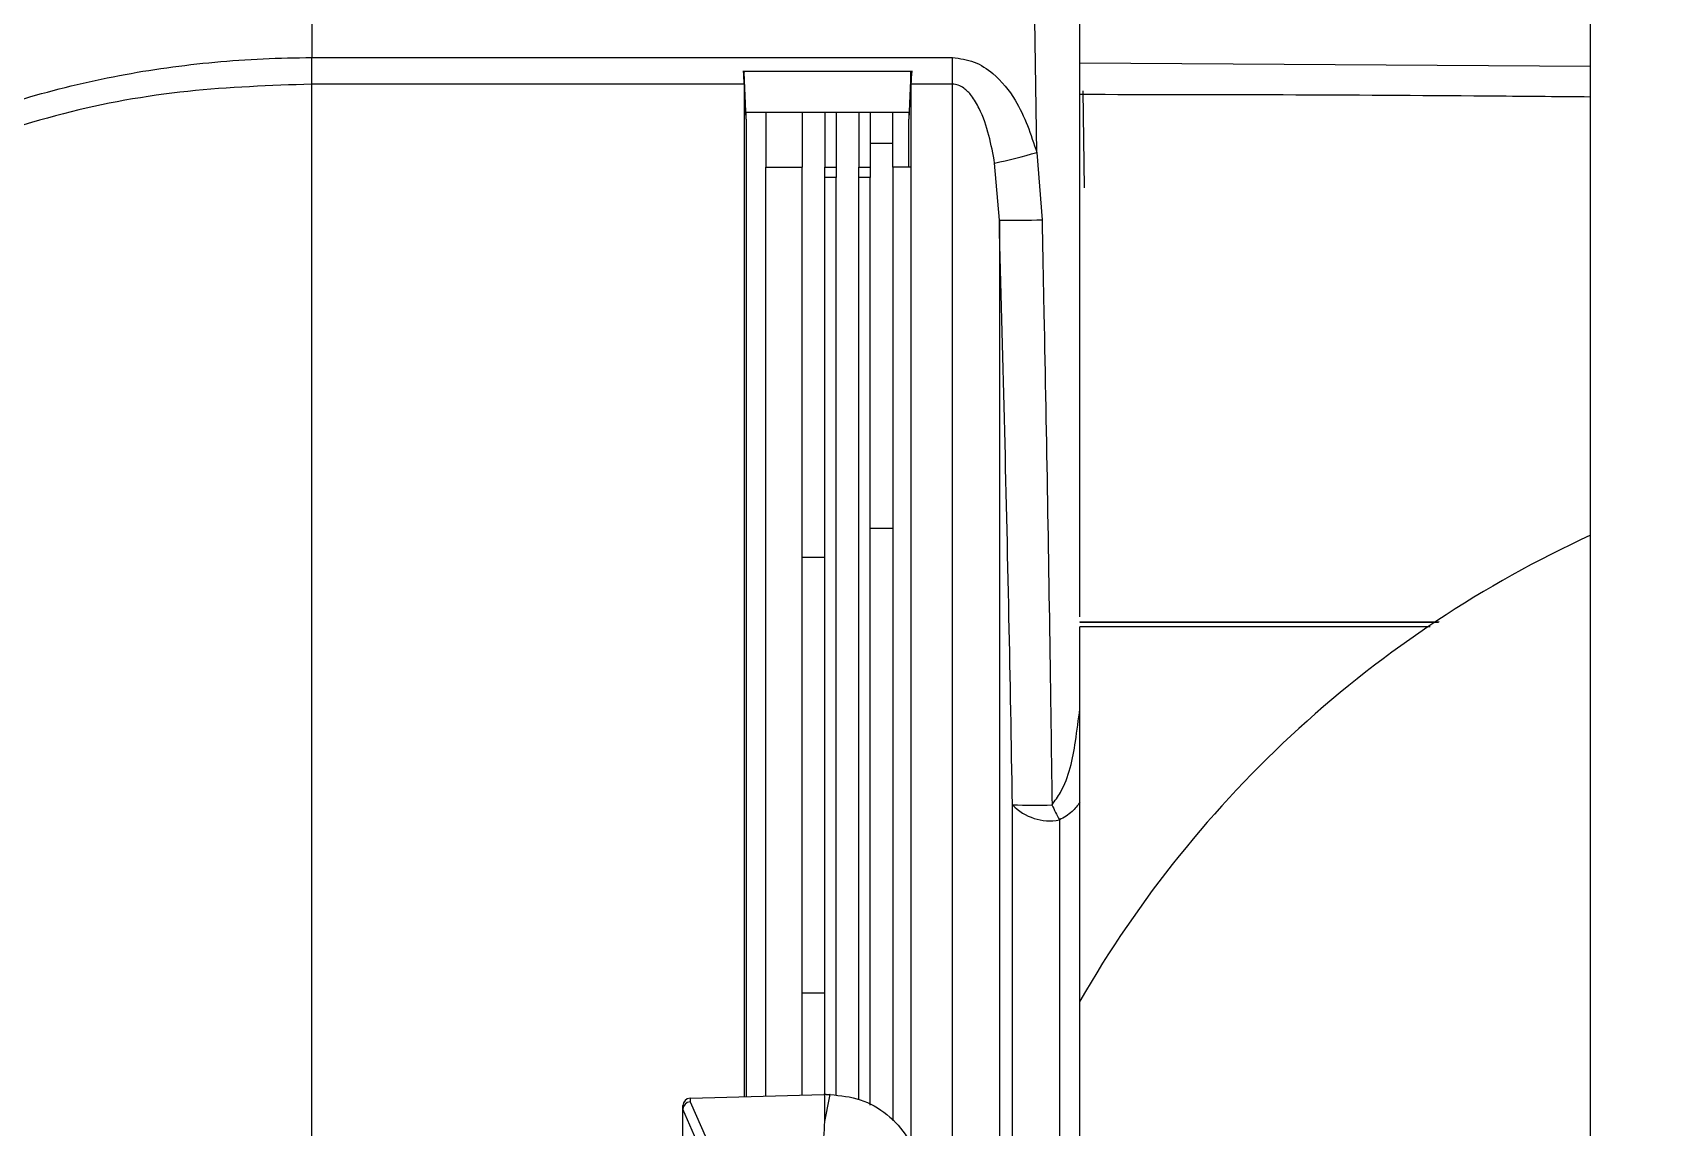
# Model space of a CAD drawing. Extents: x 7 to 113, y 1 to 87.
# Drawn here: x 79.676 to 81.824, y 37.4 to 38.846 of the extents above; entities that cross this region are included whole.
import ezdxf

# ---------------------------------------------------------------- set-up
doc = ezdxf.new("R2010")
doc.units = 0
doc.header["$MEASUREMENT"] = 0
doc.layers.add('OBJECT', color=7, linetype='CONTINUOUS')

msp = doc.modelspace()

# ---------------------------------------------------------------- linework, layer by layer
at = {"layer": 'OBJECT'}
for p, q in [((81.7346, 36.0256), (81.7346, 44.9982)), ((80.0446, 39.0226), (80.0446, 38.8127)), ((81.0028, 38.6873), (80.9976, 39.0226)), ((81.0596, 38.8054), (81.0596, 38.9731)), ((80.0446, 38.7777), (80.0446, 38.8127)), ((80.0446, 38.8127), (80.8913, 38.8127)), ((80.8913, 38.7777), (80.8913, 38.8127)), ((81.7346, 38.8008), (81.0596, 38.8054)), ((80.615, 38.795), (80.8374, 38.795)), ((80.615, 38.795), (80.616, 38.7931)), ((80.616, 38.7777), (80.616, 38.7931)), ((80.6187, 38.7315), (80.616, 38.7931)), ((80.616, 38.7777), (80.616, 38.7931)), ((80.616, 38.7931), (80.616, 38.7931)), ((80.8364, 38.7931), (80.8337, 38.7315)), ((80.8364, 38.7931), (80.8374, 38.795)), ((80.8364, 38.7931), (80.8364, 38.7777)), ((80.8364, 38.7931), (80.8364, 38.7931)), ((80.8364, 38.7777), (80.8364, 38.7931)), ((80.0446, 36.8382), (80.0446, 38.7777)), ((80.616, 38.7777), (80.0446, 38.7777)), ((80.616, 38.7777), (80.616, 37.4404)), ((80.8364, 38.7777), (80.8364, 38.6682)), ((80.8913, 38.7777), (80.8364, 38.7777)), ((80.8913, 37.109), (80.8913, 38.7777)), ((81.0596, 38.0743), (81.0596, 38.7638)), ((81.0634, 38.7688), (81.0653, 38.6405)), ((80.6187, 38.7315), (80.6187, 38.7403)), ((80.8337, 38.7403), (80.6187, 38.7403)), ((80.6187, 38.7315), (80.6187, 38.1938)), ((80.6446, 38.7403), (80.6446, 38.6682)), ((80.6926, 38.7403), (80.6926, 38.6682)), ((80.7226, 38.7403), (80.7226, 38.6682)), ((80.7375, 38.7403), (80.7375, 38.6682)), ((80.7675, 38.7403), (80.7675, 38.6682)), ((80.7824, 38.7403), (80.7824, 38.6682)), ((80.8124, 38.6682), (80.8124, 38.7403)), ((80.8337, 38.7403), (80.8337, 38.7315)), ((80.8337, 38.6682), (80.8337, 38.7315)), ((80.7824, 38.6997), (80.8124, 38.6997)), ((81.0028, 38.6873), (81.0096, 38.5986)), ((80.6446, 37.4412), (80.6446, 38.6682)), ((80.6446, 38.6682), (80.6926, 38.6682)), ((80.6926, 37.4424), (80.6926, 38.6682)), ((80.7226, 38.6682), (80.7375, 38.6682)), ((80.7226, 38.6545), (80.7226, 38.6682)), ((80.7375, 38.6682), (80.7375, 38.6545)), ((80.7675, 38.6682), (80.7824, 38.6682)), ((80.7675, 38.6545), (80.7675, 38.6682)), ((80.7824, 38.6682), (80.7824, 38.6545)), ((80.8364, 38.6682), (80.8124, 38.6682)), ((80.8124, 38.6682), (80.8124, 37.4084)), ((80.8364, 38.6682), (80.8364, 37.3751)), ((80.9532, 38.598), (80.947, 38.6732)), ((80.7375, 38.6545), (80.7226, 38.6545)), ((80.7226, 37.4432), (80.7226, 38.6545)), ((80.7375, 37.4421), (80.7375, 38.6545)), ((80.7824, 38.6545), (80.7675, 38.6545)), ((80.7675, 37.4369), (80.7675, 38.6545)), ((80.7824, 37.4294), (80.7824, 38.6545)), ((80.9532, 38.598), (80.9532, 36.8382)), ((80.6187, 38.1943), (80.6187, 38.1938)), ((80.6187, 38.1943), (80.6187, 37.4405)), ((80.6187, 38.1938), (80.6187, 38.1938)), ((80.7824, 38.1914), (80.8124, 38.1914)), ((80.6926, 38.1531), (80.7226, 38.1531)), ((81.0596, 38.0676), (81.5346, 38.0678)), ((81.0596, 38.0676), (81.0596, 38.0671)), ((81.0596, 38.0671), (81.5337, 38.0673)), ((81.5224, 38.0611), (81.0596, 38.0608)), ((81.0596, 37.5666), (81.0596, 38.0608)), ((80.9706, 36.8382), (80.9706, 37.8259)), ((81.0325, 37.8059), (81.0325, 36.8382)), ((80.6926, 37.5775), (80.7226, 37.5775)), ((81.0596, 36.0699), (81.0596, 37.5666)), ((80.5446, 37.4386), (80.5446, 37.4337)), ((80.5446, 37.4337), (80.5662, 37.3847)), ((80.5449, 37.4386), (80.7211, 37.4432)), ((80.7226, 37.4078), (80.7226, 37.4432)), ((80.7242, 37.4432), (80.7294, 37.4432)), ((80.5351, 37.4238), (80.5351, 37.4286)), ((80.5567, 37.3748), (80.5351, 37.4238)), ((80.5351, 37.3088), (80.5351, 37.4238))]:
    msp.add_line(p, q, dxfattribs=at)
for centre, radius, start, end in [((80.5406, 40.4055), 1.7793, 283.2034, 285.0551), ((80.9716, 39.5334), 0.9356, 268.8756, 272.3305), ((82.3596, 36.8182), 1.5, 209.9264, 65.3757), ((82.3596, 36.8182), 1.5, 114.6243, 150.0736), ((81.0198, 37.8724), 0.0677, 223.4335, 280.8589), ((80.9976, 38.6875), 0.8621, 268.2071, 271.6763), ((81.3855, 37.9909), 0.3985, 204.4655, 207.6495), ((80.5451, 37.4286), 0.01, 93, 180), ((80.5451, 37.4286), 0.01, 91.5, 93), ((80.7242, 37.3232), 0.12, 90.7501, 91.5), ((80.7242, 37.3232), 0.12, 90, 90.7501), ((80.7294, 37.3232), 0.12, 89.8086, 90)]:
    msp.add_arc(centre, radius, start, end, dxfattribs=at)
for centre, major_axis, ratio, start_param, end_param in [((80.5978, 38.8138), (-0.0113, 0.0619), 0.229686, 4.047991, 4.36235), ((80.8546, 38.8138), (0.0113, 0.0619), 0.229753, 1.920862, 2.235221), ((80.5451, 37.4238), (0.00979, 0.00206), 0.992047, 1.417491, 2.929573), ((78.6601, 37.9366), (0, 2.3412), 0.904333, 4.484542, 4.500054), ((80.5451, 37.4005), (-0.0094, 0.0253), 0.138337, 0.351347, 0.357701)]:
    msp.add_ellipse(centre, major_axis=major_axis, ratio=ratio, start_param=start_param, end_param=end_param, dxfattribs=at)
for points, knots in [([(79.5448, 38.716), (79.5448, 38.716), (79.5828, 38.7323), (79.6631, 38.7603), (79.788, 38.7908), (79.916, 38.8087), (80.0018, 38.8127), (80.0446, 38.8127), (80.0446, 38.8127)], [0, 0, 0, 0, 0.000005, 0.254675, 0.509348, 0.754672, 0.999996, 1, 1, 1, 1]), ([(80.8913, 38.8127), (80.9011, 38.8115), (80.9206, 38.809), (80.9501, 38.7891), (80.9822, 38.7498), (80.9949, 38.7112), (81.0028, 38.6873)], [0, 0, 0, 0, 0.163498, 0.325711, 0.581357, 1, 1, 1, 1]), ([(81.0596, 38.7638), (81.0596, 38.7671), (81.0596, 38.776), (81.0596, 38.7906), (81.0596, 38.8014), (81.0596, 38.8054)], [0, 0, 0, 0, 0.263887, 0.723096, 1, 1, 1, 1]), ([(80.0446, 38.7777), (79.9898, 38.7757), (79.8784, 38.7718), (79.7103, 38.7417), (79.6055, 38.7049), (79.5513, 38.6859)], [0, 0, 0, 0, 0.319105, 0.647495, 1, 1, 1, 1]), ([(80.947, 38.6732), (80.9448, 38.6855), (80.9403, 38.7102), (80.93, 38.7404), (80.918, 38.7613), (80.9082, 38.7715), (80.8993, 38.7768), (80.8939, 38.7774), (80.8913, 38.7777)], [0, 0, 0, 0, 0.300573, 0.60653, 0.762918, 0.874183, 0.940146, 1, 1, 1, 1]), ([(81.7346, 38.7606), (81.6887, 38.761), (81.5533, 38.7623), (81.3283, 38.7635), (81.1491, 38.7637), (81.0596, 38.7638)], [0, 0, 0, 0, 0.203832, 0.601916, 1, 1, 1, 1]), ([(80.9706, 37.8259), (80.9691, 37.9085), (80.9645, 38.1659), (80.9578, 38.4233), (80.9532, 38.598)], [0, 0, 0, 0, 0.321063, 1, 1, 1, 1]), ([(81.0096, 38.5986), (81.0104, 38.5573), (81.0147, 38.3507), (81.0192, 38.0931), (81.0221, 37.8768), (81.0228, 37.8258)], [0, 0, 0, 0, 0.160413, 0.802068, 1, 1, 1, 1]), ([(81.0228, 37.8258), (81.0267, 37.8312), (81.0443, 37.8558), (81.053, 37.9011), (81.0578, 37.9384), (81.0596, 37.9527)], [0, 0, 0, 0, 0.146775, 0.67253, 1, 1, 1, 1]), ([(81.0596, 37.8292), (81.0564, 37.8249), (81.0493, 37.8152), (81.0385, 37.8092), (81.0325, 37.8059)], [0, 0, 0, 0, 0.450087, 1, 1, 1, 1]), ([(80.7298, 37.4432), (80.7433, 37.4419), (80.7703, 37.4391), (80.8059, 37.4183), (80.8333, 37.3886), (80.8418, 37.3637), (80.846, 37.3517)], [0, 0, 0, 0, 0.253584, 0.507164, 0.760847, 1, 1, 1, 1]), ([(80.7136, 37.3206), (80.7137, 37.3213), (80.7142, 37.3248), (80.7164, 37.3396), (80.7204, 37.368), (80.7218, 37.3935), (80.7226, 37.4078)], [0, 0, 0, 0, 0.024148, 0.120739, 0.507103, 1, 1, 1, 1])]:
    msp.add_open_spline(points, degree=3, knots=knots, dxfattribs=at)

doc.saveas('drawing.dxf')
